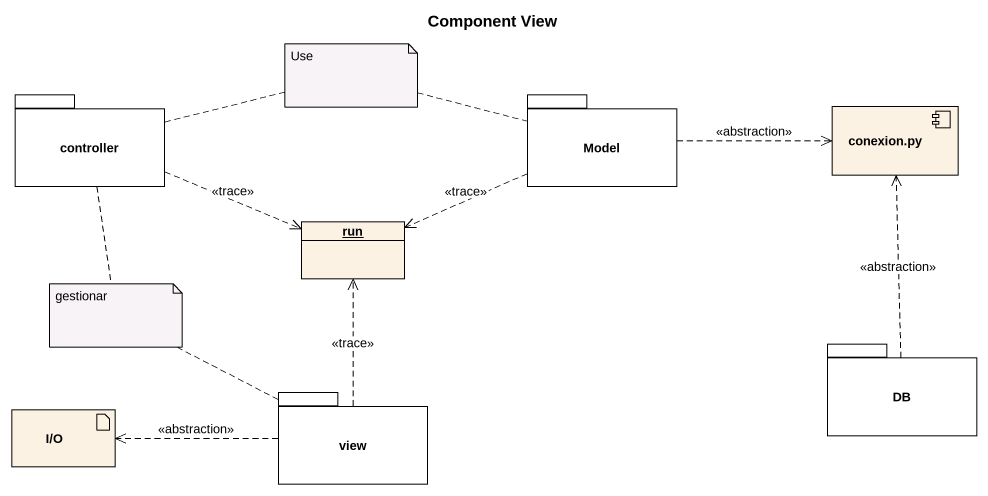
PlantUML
@startuml
title Component View
allowmixing
hide circle
hide empty members
package controller {
}
package Model {
}
component "conexion.py" as conexion_py
object run
package view {
}
package DB {
}
artifact "I/O" as I_O
controller .right.> run : <<trace>>
Model .right.> conexion_py : <<abstraction>>
Model .left.> run : <<trace>>
view .up.> run : <<trace>>
view .left.> I_O : <<abstraction>>
DB .up.> conexion_py : <<abstraction>>
note as N1
  Use
end note
N1 .. controller
N1 .. Model
note as N2
  gestionar
end note
N2 .. controller
N2 .. view
@enduml
